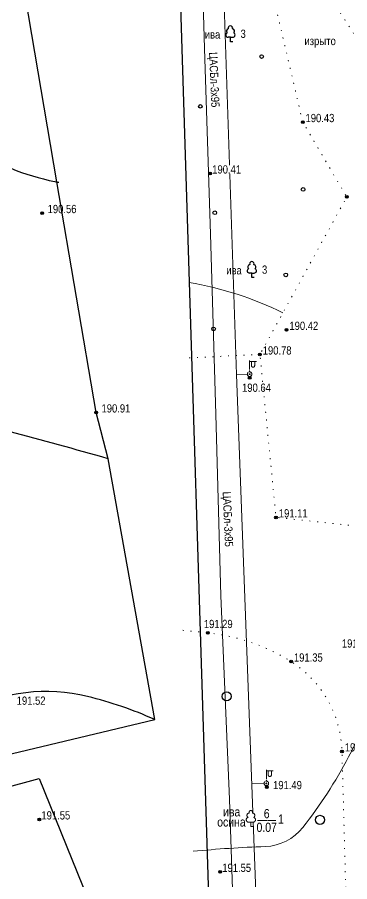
# Model space of a CAD drawing. Header units: millimetres. Extents: x 5990 to 6530, y 11480 to 11770.
# Drawn here: x 6055.6 to 6092, y 11577.8 to 11672.6 of the extents above; entities that cross this region are included whole.
import ezdxf
from ezdxf.enums import TextEntityAlignment as Align

# ---------------------------------------------------------------- set-up
doc = ezdxf.new("R2010")
doc.units = ezdxf.units.MM
for name, pattern in [('ACAD_ISO07W100', [3, 0, -3]), ('DOT', [0.5, 0, -0.5]), ('g5_366', [0.85, 0.1, -0.75]), ('T_03.LINE', [1, 1, 0]), ('T_11.LINE', [1, 1, 0])]:
    doc.linetypes.add(name, pattern=pattern)
for name, color, linetype in [('04 ПРОМЫШЛЕННЫЕ И СОЦ.-КУЛЬТ. ОБЪЕКТЫ', 7, 'Continuous'), ('07 ЭЛЕКТРОКАБЕЛЬ', 7, 'Continuous'), ('08 ЛЭП', 7, 'Continuous'), ('15 РЕЛЬЕФ', 7, 'Continuous'), ('16 РАСТИТЕЛЬНОСТЬ ГРУНТЫ И БОЛОТА', 7, 'Continuous')]:
    doc.layers.add(name, color=color, linetype=linetype)
doc.layers.add('18 ГРАНИЦА ТОПОСЪЕМКИ', color=7, linetype='Continuous', plot=False)
doc.styles.add('Д-431', font='ARIALNI_1.TTF', dxfattribs={"height": 0.9})
doc.linetypes.add('g5_119_1', pattern='A,4,-1,[31,GUGK_2005.shx,S=0.1,R=0,X=0,Y=0],0.35,[31,GUGK_2005.shx,S=0.08,R=0,X=0,Y=0],3.3,[31,GUGK_2005.shx,S=0.08,R=180,X=0,Y=0],0.35,[31,GUGK_2005.shx,S=0.1,R=180,X=0,Y=0],-1', length=10)
doc.linetypes.add('g5_119_3', pattern='A,4,-1,[31,GUGK_2005.shx,S=0.1,R=0,X=0,Y=0],4,[31,GUGK_2005.shx,S=0.1,R=180,X=0,Y=0],-1', length=10)

# ---------------------------------------------------------------- blocks, each defined once
blk = doc.blocks.new('g5_330')
blk.add_hatch(color=0).paths.add_polyline_path([(0.15, 0, 1), (-0.15, 0, 1)])
at = {"color": 0}
blk.add_circle((0, 0), 0.15, dxfattribs=at)
blk = doc.blocks.new('T_03.32.01')
at = {"color": 0, "linetype": 'ACAD_ISO07W100', "lineweight": 0}
blk.add_wipeout([(0.25, 0), (0.217, 0.125), (0.125, 0.217), (0, 0.25), (-0.125, 0.217), (-0.217, 0.125), (-0.25, 0), (-0.217, -0.125), (-0.125, -0.217), (0, -0.25), (0.125, -0.217), (0.217, -0.125)], dxfattribs=at)
at = {"linetype": 'T_03.LINE', "lineweight": -2}
h = blk.add_hatch(color=0, dxfattribs=at)
h.dxf.hatch_style = 1
h.paths.add_polyline_path([(0.05, 0, 1), (-0.05, 0, 1)])
at = {"color": 0, "linetype": 'T_03.LINE', "lineweight": -2}
blk.add_circle((0, 0), 0.25, dxfattribs=at)
at = {"color": 0, "linetype": 'T_03.LINE', "lineweight": 0}
blk.add_circle((0, 0), 0.05, dxfattribs=at)
blk = doc.blocks.new('*U131')
at = {"color": 0, "linetype": 'T_03.LINE', "lineweight": -2}
blk.add_blockref('T_03.32.01', (0, 0), dxfattribs=at)
at = {"color": 0, "linetype": 'ACAD_ISO07W100', "lineweight": 0}
blk.add_wipeout([(0.55, 1.375), (0.55, 0.932), (0.536, 0.865), (0.498, 0.807), (0.44, 0.77), (0.375, 0.757), (0.306, 0.771), (0.25, 0.809), (0.213, 0.866), (0.2, 0.932), (0.2, 1.375)], dxfattribs=at)
at = {"color": 0, "linetype": 'T_03.LINE', "lineweight": -2}
for points in [[(0, 1.5), (0, 0.25)], [(0, 1.375), (0.75, 1.375)]]:
    blk.add_lwpolyline(points, dxfattribs=at)
blk.add_lwpolyline([(0.2, 1.375), (0.2, 0.932, 1), (0.55, 0.932), (0.55, 1.375)], format="xyb", dxfattribs=at)
blk = doc.blocks.new('g5_368')
at = {"color": 0}
blk.add_circle((0, 0), 0.5, dxfattribs=at)
blk = doc.blocks.new('*U133')
at = {"color": 0, "linetype": 'T_11.LINE', "lineweight": -2, "style": 'Д-431'}
blk.add_attdef('V', text='', height=1, dxfattribs=at).set_placement((1.733, 0.915), align=Align.CENTER)
blk.add_attdef('R', (2.973, 0.318), '', height=1, dxfattribs=at)
blk.add_attdef('T', text='', height=1, dxfattribs=at).set_placement((1.733, 0.415), align=Align.TOP_CENTER)
at = {"color": 0, "linetype": 'DOT', "lineweight": 0}
blk.add_wipeout([(0, 0.475), (-0.237, 0.475), (-0.331, 0.492), (-0.414, 0.541), (-0.474, 0.616), (-0.503, 0.707), (-0.499, 0.802), (-0.462, 0.89), (-0.393, 0.962), (-0.312, 1.002), (-0.368, 1.052), (-0.411, 1.125), (-0.428, 1.203), (-0.42, 1.283), (-0.388, 1.357), (-0.335, 1.417), (-0.263, 1.459), (-0.188, 1.477), (-0.2, 1.572), (-0.166, 1.662), (-0.094, 1.727), (0, 1.75), (0.094, 1.727), (0.166, 1.662), (0.2, 1.572), (0.188, 1.477), (0.263, 1.459), (0.335, 1.417), (0.388, 1.357), (0.42, 1.283), (0.428, 1.203), (0.411, 1.125), (0.368, 1.052), (0.312, 1.002), (0.393, 0.962), (0.462, 0.89), (0.499, 0.802), (0.503, 0.707), (0.474, 0.616), (0.414, 0.541), (0.331, 0.492), (0.237, 0.475)], dxfattribs=at)
at = {"color": 0, "linetype": 'T_11.LINE', "lineweight": -2}
blk.add_line((0.733, 0.665), (2.733, 0.665), dxfattribs=at)
blk.add_lwpolyline([(0, 0.475), (-0.237, 0.475, -0.870665), (-0.311, 1.002, -0.721398), (-0.188, 1.476, -1.460871), (0.188, 1.476, -0.721398), (0.311, 1.002, -0.870665), (0.237, 0.475)], format="xyb", close=True, dxfattribs=at)
blk.add_lwpolyline([(0, 0.475), (0, 0), (0.3, 0)], dxfattribs=at)
at = {"color": 0, "linetype": 'T_11.LINE', "lineweight": -2, "style": 'Д-431'}
for tag, p in [('P1', (-0.767, 1.069)), ('P2', (-0.808, -0.244))]:
    blk.add_attdef(tag, text='', height=1, dxfattribs=at).set_placement(p, align=Align.RIGHT)
blk = doc.blocks.new('g5_388_1')
at = {"color": 0}
blk.add_lwpolyline([(0, 0.497), (0.257, 0.497, 0.798042), (0.365, 0.973, 0.636328), (0.231, 1.405, 0.533064), (0, 1.75, 0.533064), (-0.231, 1.405, 0.636328), (-0.365, 0.973, 0.798042), (-0.257, 0.497)], format="xyb", dxfattribs=at)
for points in [[(0, 0.497), (-0.257, 0.497)], [(0.25, 0), (0, 0), (0, 0.497)]]:
    blk.add_lwpolyline(points, dxfattribs=at)
blk = doc.blocks.new('g5_371')
at = {"color": 0}
blk.add_circle((0, 0), 0.2, dxfattribs=at)

msp = doc.modelspace()

# ---------------------------------------------------------------- linework, layer by layer
at = {"layer": '07 ЭЛЕКТРОКАБЕЛЬ', "color": 1, "linetype": 'g5_119_3', "lineweight": 15}
for points in [[(6083.512, 11522.833), (6083.07, 11536.274), (6084.24, 11536.548), (6083.089, 11536.674), (6082.354, 11558.055), (6079.564, 11633.439), (6078.06, 11678.378), (6076.37, 11726.308), (6075.865, 11750)], [(6079.564, 11633.439), (6080.75, 11633.451)], [(6081.239, 11588.551), (6082.58, 11588.601)]]:
    msp.add_lwpolyline(points, dxfattribs=at)
at = {"layer": '15 РЕЛЬЕФ', "color": 32, "linetype": 'Continuous', "ltscale": 0.5}
for points, elevation in [([(6019.361, 11675.598, -0.013476), (6037.405, 11669.415, -0.145783), (6043.031, 11665.169, 0.186739), (6059.68, 11654.57, 0.001447), (6060.089, 11654.489, 0.001447)], 190.499), ([(6065.504, 11624.195, 0.002812), (6054.656, 11627.191, -0.034613), (6044.014, 11630.873, 0.26522), (6030.275, 11629.268)], 190.933), ([(6070.615, 11595.602, 0.047155), (6063.244, 11598.128, 0.175036), (6049.992, 11596.657, 0.220318), (6040.281, 11584.177)], 191.449)]:
    msp.add_lwpolyline(points, format="xyb", dxfattribs=dict(at, elevation=elevation))
at = {"layer": '15 РЕЛЬЕФ', "color": 7, "lineweight": 15}
msp.add_lwpolyline([(6076.68, 11655.45), (6076.68, 11655.45)], dxfattribs=at)
at = {"layer": '15 РЕЛЬЕФ'}
for points in [[(6058.28, 11651.11), (6058.28, 11651.11)], [(6064.18, 11629.26), (6064.18, 11629.26)], [(6057.97, 11584.66), (6057.97, 11584.66)]]:
    msp.add_lwpolyline(points, dxfattribs=at)
at = {"layer": '15 РЕЛЬЕФ', "color": 32, "lineweight": 15, "ltscale": 0.5, "elevation": 190.97}
msp.add_lwpolyline([(6084.648, 11640.193, 0.070798), (6074.38, 11643.513, -11.64675)], format="xyb", dxfattribs=at)
at = {"layer": '18 ГРАНИЦА ТОПОСЪЕМКИ', "color": 2, "lineweight": 30}
for points in [[(6045.062, 11589.511), (6070.615, 11595.602), (6065.504, 11624.195), (6064.18, 11629.26), (6059.884, 11654.529), (6051.273, 11705.187), (6032.172, 11750), (6000, 11750), (6000, 11616.876)], [(6070.262, 11750), (6072.521, 11702.793), (6077.654, 11539.11), (6034.638, 11531.486), (6038.284, 11500), (6250, 11500), (6250, 11556.97), (6207.525, 11556.97), (6202.721, 11750), (6070.262, 11750)], [(6035.594, 11500), (6018.153, 11500), (6018.153, 11500), (6015.532, 11517.004), (6026.909, 11523.801), (6024.586, 11532.592), (6010.246, 11532.592), (6001.261, 11563.804), (6000, 11568.183), (6000, 11574.336), (6000, 11574.336), (6032.147, 11582.147), (6057.955, 11589.165), (6066.268, 11568.57), (6073.76, 11538.42)]]:
    msp.add_lwpolyline(points, dxfattribs=at)

# ---------------------------------------------------------------- block references
at = {"layer": '15 РЕЛЬЕФ', "color": 7, "lineweight": 15}
for p in [(6086.816, 11661.084), (6076.68, 11655.45), (6091.638, 11652.88), (6085.049, 11638.315), (6082.127, 11635.617), (6081, 11633.068), (6083.889, 11617.765), (6076.41, 11605.11), (6085.544, 11601.963), (6091.113, 11592.114), (6082.89, 11588.187)]:
    msp.add_blockref('g5_330', p, dxfattribs=at)
at = {"layer": '15 РЕЛЬЕФ'}
for p in [(6058.28, 11651.11), (6064.18, 11629.26), (6057.97, 11584.66)]:
    msp.add_blockref('g5_330', p, dxfattribs=at)
at = {"layer": '16 РАСТИТЕЛЬНОСТЬ ГРУНТЫ И БОЛОТА', "color": 7, "lineweight": 15}
for name, p in [('g5_388_1', (6078.892, 11669.885)), ('g5_371', (6082.314, 11668.272)), ('g5_371', (6075.595, 11662.81)), ('g5_371', (6086.86, 11653.711)), ('g5_371', (6077.178, 11651.145)), ('g5_388_1', (6081.243, 11644.04)), ('g5_371', (6084.952, 11644.338)), ('g5_371', (6077.048, 11638.416)), ('g5_368', (6078.493, 11598.146)), ('g5_368', (6088.695, 11584.612))]:
    msp.add_blockref(name, p, dxfattribs=at)

# ---------------------------------------------------------------- texts
at = {"layer": '04 ПРОМЫШЛЕННЫЕ И СОЦ.-КУЛЬТ. ОБЪЕКТЫ', "color": 7, "lineweight": 25, "insert": (6087.004, 11670.425), "char_height": 0.9, "width": 2.3623, "attachment_point": 1, "style": 'Д-431'}
msp.add_mtext('изрыто', dxfattribs=at)
at = {"layer": '07 ЭЛЕКТРОКАБЕЛЬ', "color": 7, "lineweight": 25, "char_height": 0.9, "attachment_point": 1, "rotation": 272.44921, "style": 'Д-431'}
for insert in [(6077.455, 11668.772), (6078.944, 11620.611)]:
    msp.add_mtext('ЦАСБл-3х95', dxfattribs=dict(at, insert=insert))
at = {"layer": '15 РЕЛЬЕФ', "color": 7, "lineweight": 25, "style": 'Д-431'}
for s, p in [('190.56', (6058.88, 11651.11)), ('190.91', (6064.78, 11629.26)), ('191.52', (6055.49, 11597.23)), ('191.55', (6058.195, 11584.66))]:
    msp.add_text(s, height=0.9, dxfattribs=at).set_placement(p)
at = {"layer": '15 РЕЛЬЕФ', "color": 7, "lineweight": 25, "char_height": 0.9, "attachment_point": 1, "style": 'Д-431'}
for s, insert in [('190.43', (6087.124, 11661.98)), ('190.42', (6085.357, 11639.211)), ('190.78', (6082.435, 11636.513)), ('191.11', (6084.197, 11618.661)), ('191.35', (6085.852, 11602.859)), ('191.49', (6091.421, 11593.01))]:
    msp.add_mtext(s, dxfattribs=dict(at, insert=insert))
at = {"layer": '16 РАСТИТЕЛЬНОСТЬ ГРУНТЫ И БОЛОТА', "color": 7, "lineweight": 25, "char_height": 0.9, "attachment_point": 1, "style": 'Д-431'}
for s, insert in [('ива', (6076.087, 11671.137)), ('3', (6080.004, 11671.214)), ('ива', (6078.438, 11645.292)), ('3', (6082.355, 11645.369))]:
    msp.add_mtext(s, dxfattribs=dict(at, insert=insert))

# ---------------------------------------------------------------- next in the draw order: block references
at = {"layer": '08 ЛЭП', "color": 7, "linetype": 'T_03.LINE', "lineweight": 15}
msp.add_blockref('*U131', (6081, 11633.46, 190.64), dxfattribs=at)

# ---------------------------------------------------------------- next in the draw order: texts
at = {"layer": '15 РЕЛЬЕФ', "color": 7, "lineweight": 25, "char_height": 0.9, "attachment_point": 1, "style": 'Д-431', "bg_fill": 3, "box_fill_scale": 1, "bg_fill_color": 256, "bg_fill_transparency": 0}
for s, insert in [('190.41', (6076.905, 11656.35)), ('190.64', (6080.171, 11632.427)), ('191.29', (6075.985, 11606.534)), ('191.40', (6091.103, 11604.4)), ('191.49', (6083.57, 11588.88)), ('191.55', (6078.005, 11579.81))]:
    msp.add_mtext(s, dxfattribs=dict(at, insert=insert))

# ---------------------------------------------------------------- next in the draw order: linework, layer by layer
at = {"layer": '04 ПРОМЫШЛЕННЫЕ И СОЦ.-КУЛЬТ. ОБЪЕКТЫ', "color": 7, "linetype": 'g5_366', "lineweight": 15, "flags": 128}
for points, elevation in [([(6099.477, 11616.097), (6083.889, 11617.765), (6082.127, 11635.617), (6091.638, 11652.88), (6086.816, 11661.084), (6081.283, 11684.711)], 190.97), ([(6082.127, 11635.617), (6074.194, 11635.242)], 190.78)]:
    msp.add_lwpolyline(points, dxfattribs=dict(at, elevation=elevation))
at = {"layer": '16 РАСТИТЕЛЬНОСТЬ ГРУНТЫ И БОЛОТА', "color": 7, "linetype": 'g5_366', "lineweight": 15, "elevation": 190.71, "flags": 128}
msp.add_lwpolyline([(6104.886, 11639.336, 0.058273), (6096.191, 11663.933, 0.083275), (6081.283, 11684.711, -0.109832), (6077.876, 11695.846), (6076.474, 11713.359, -0.268349), (6081.375, 11723.65, -0.115909), (6092.404, 11727.943, -0.414664), (6092.912, 11727.56), (6112.221, 11696.301), (6150.272, 11633.231, -0.172122), (6149.055, 11627.43, 0.029674), (6142.75, 11615.564, 1.557195)], format="xyb", dxfattribs=at)

# ---------------------------------------------------------------- next in the draw order: block references
at = {"layer": '08 ЛЭП', "color": 7, "linetype": 'T_03.LINE', "lineweight": 15}
msp.add_blockref('*U131', (6082.83, 11588.61, 191.49), dxfattribs=at)
at = {"layer": '15 РЕЛЬЕФ', "color": 7, "lineweight": 15}
msp.add_blockref('g5_330', (6077.78, 11578.91), dxfattribs=at)

# ---------------------------------------------------------------- next in the draw order: linework, layer by layer
at = {"layer": '16 РАСТИТЕЛЬНОСТЬ ГРУНТЫ И БОЛОТА', "color": 7, "linetype": 'g5_366', "lineweight": 15, "flags": 128}
msp.add_lwpolyline([(6118.217, 11525.764, -0.012915), (6099.504, 11526.978, -0.34394), (6095.341, 11530.88), (6092.733, 11550.354), (6091.707, 11570.385), (6091.113, 11592.114, 0.248583), (6085.544, 11601.963, 0.114666), (6076.41, 11605.11), (6073.393, 11605.423)], format="xyb", dxfattribs=at)

# ---------------------------------------------------------------- next in the draw order: block references
at = {"layer": '16 РАСТИТЕЛЬНОСТЬ ГРУНТЫ И БОЛОТА', "color": 7, "linetype": 'T_11.LINE', "lineweight": 15}
ref = msp.add_blockref('*U133', (6081.133, 11583.884), dxfattribs=at)
ref.add_attrib('V', '6', dxfattribs={"layer": '0', "color": 0, "linetype": 'T_11.LINE', "lineweight": -2, "height": 1, "style": 'Д-431'}).set_placement((6082.866, 11584.799), align=Align.CENTER)
ref.add_attrib('T', '0.07', dxfattribs={"layer": '0', "color": 0, "linetype": 'T_11.LINE', "lineweight": -2, "height": 1, "style": 'Д-431'}).set_placement((6082.866, 11584.299), align=Align.TOP_CENTER)
ref.add_attrib('R', '1', (6084.106, 11584.202), dxfattribs={"layer": '0', "color": 0, "linetype": 'T_11.LINE', "lineweight": -2, "height": 1, "style": 'Д-431'})
ref.add_attrib('P1', 'осина', dxfattribs={"layer": '0', "color": 0, "linetype": 'T_11.LINE', "lineweight": -2, "height": 1, "style": 'Д-431'}).set_placement((6080.567, 11583.878), align=Align.RIGHT)
ref.add_attrib('P2', 'ива', dxfattribs={"layer": '0', "color": 0, "linetype": 'T_11.LINE', "lineweight": -2, "height": 1, "style": 'Д-431'}).set_placement((6079.977, 11584.992), align=Align.RIGHT)

# ---------------------------------------------------------------- next in the draw order: linework, layer by layer
at = {"layer": '07 ЭЛЕКТРОКАБЕЛЬ', "color": 1, "linetype": 'g5_119_1', "lineweight": 15}
msp.add_lwpolyline([(6072.993, 11750), (6073.82, 11727.54), (6074.55, 11707.71), (6075.52, 11687.92), (6076.06, 11669.14), (6076.73, 11648.79), (6077.28, 11629.07), (6077.84, 11609.16), (6078.81, 11586.87), (6079.5, 11565.98), (6080.1, 11544.97), (6080.74, 11526.14), (6081.727, 11500)], dxfattribs=at)
at = {"layer": '15 РЕЛЬЕФ', "color": 32, "lineweight": 15, "ltscale": 0.5}
msp.add_lwpolyline([(6074.814, 11581.17, -0.015384), (6082.709, 11581.691, 0.220697), (6086.819, 11583.777, 0.046052), (6091.843, 11591.535, 0.059875), (6096.033, 11602.565, -0.222136), (6097.887, 11604.854, -0.310188), (6106.105, 11603.624, 0.0575), (6110.236, 11600.579, 0.266216)], format="xyb", dxfattribs=at)

doc.saveas('drawing.dxf')
